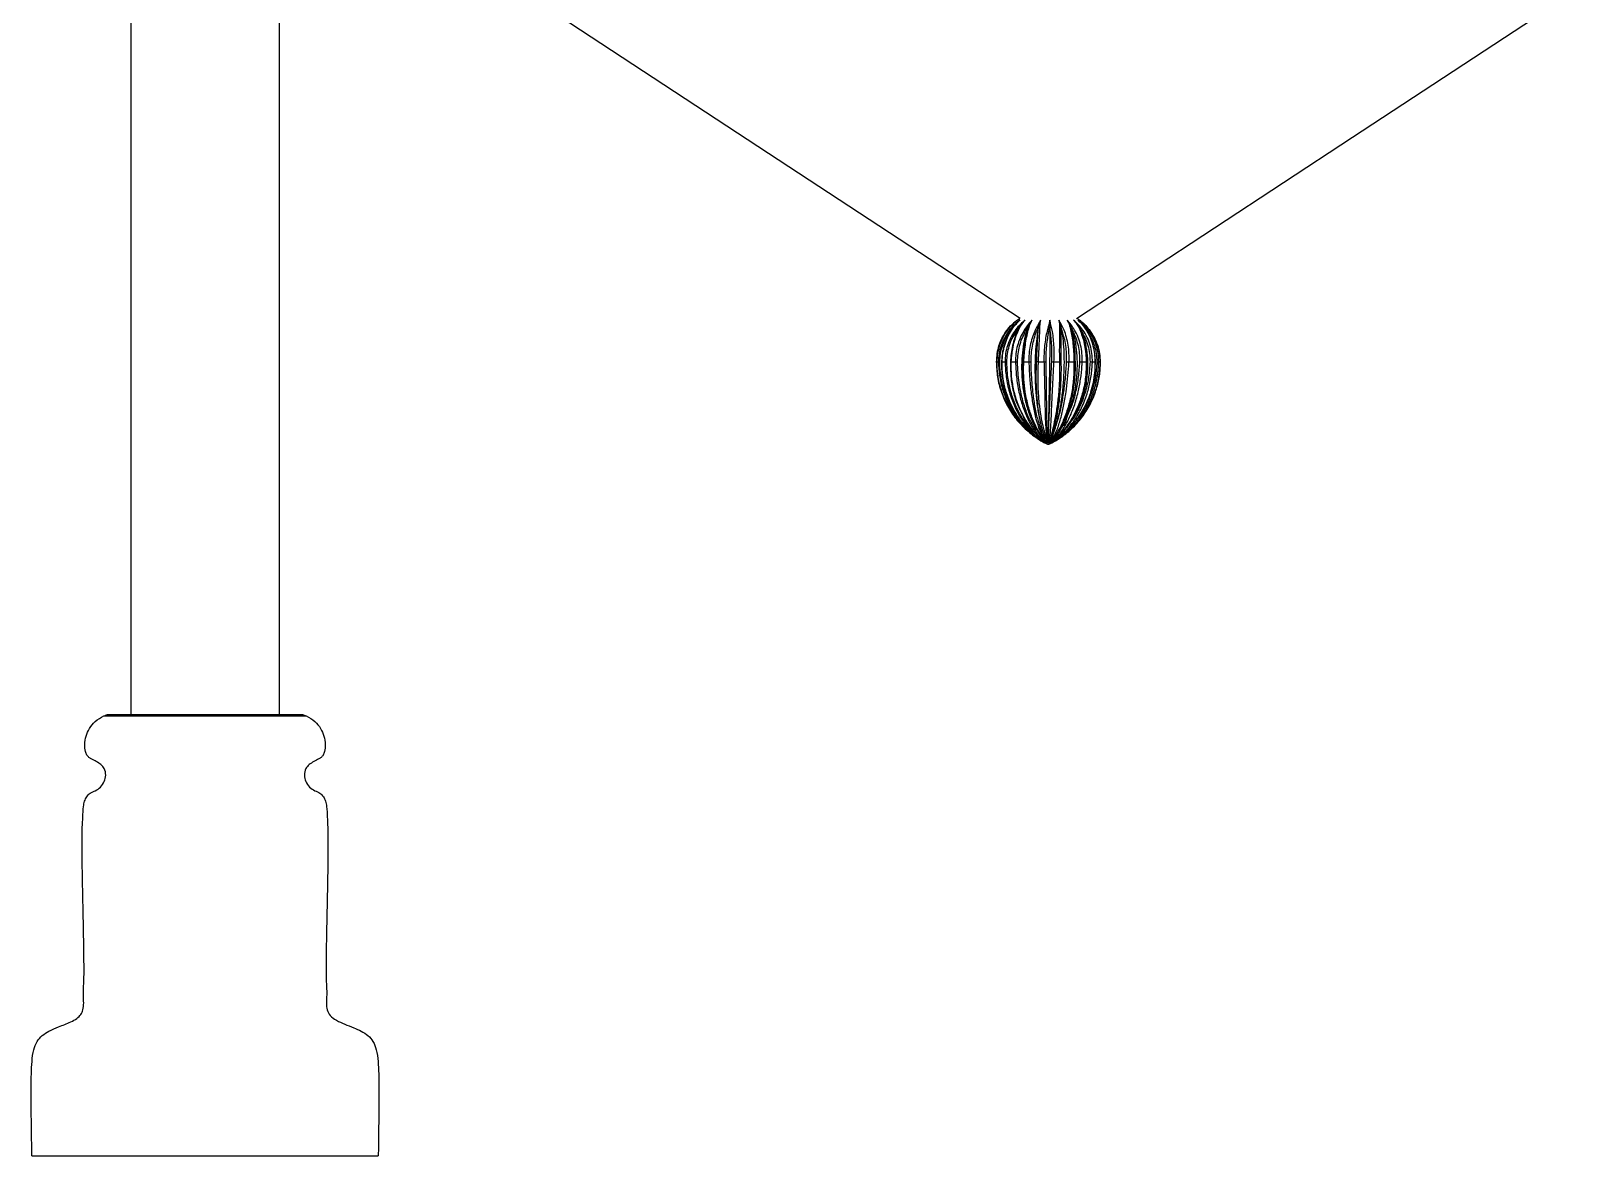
# Model space of a CAD drawing. Header units: millimetres. Extents: x 2214 to 8154, y -2115 to 2085.
# Drawn here: x 2683 to 3190, y 512 to 879 of the extents above; entities that cross this region are included whole.
import ezdxf

# ---------------------------------------------------------------- set-up
doc = ezdxf.new("R2010")
doc.units = ezdxf.units.MM

# ---------------------------------------------------------------- blocks, each defined once
blk = doc.blocks.new('bok')
for p, q in [((1019.01, -1116.35), (1019.01, -1347.35)), ((1067.31, -1347.35), (1067.31, -1116.35)), ((758.15, -1220.82), (757.64, -1221.78)), ((760.76, -1220.82), (760.39, -1221.79)), ((764.02, -1220.83), (763.83, -1221.79)), ((767.65, -1220.83), (767.65, -1221.8)), ((771.31, -1220.84), (771.51, -1221.8)), ((774.69, -1220.84), (775.06, -1221.8)), ((777.49, -1220.85), (778, -1221.81)), ((779.98, -1221.61), (779.62, -1221.1)), ((755.48, -1232.28), (755.56, -1230.78)), ((751.69, -1232.3), (751.31, -1232.3)), ((753.74, -1232.3), (752.85, -1232.3)), ((757.07, -1232.3), (755.75, -1232.3)), ((761.37, -1232.3), (759.74, -1232.3)), ((766.28, -1232.3), (764.48, -1232.3)), ((771.34, -1232.3), (769.53, -1232.3)), ((776.11, -1232.3), (774.46, -1232.3)), ((780.18, -1232.3), (778.82, -1232.3)), ((783.16, -1232.3), (782.23, -1232.3)), ((784.81, -1232.3), (784.39, -1232.3)), ((771.84, -1256.82), (772.02, -1256.68)), ((1076.19, -1347.78), (1010.14, -1347.78)), ((1074.93, -1347.35), (1011.39, -1347.35)), ((1099.66, -1491.35), (986.66, -1491.35))]:
    blk.add_line(p, q)
at = {"flags": 128}
for points in [[(593.09, -1109.3), (668.88, -1159.08), (758.91, -1218.2)], [(777.27, -1218.19), (859.33, -1164.3), (937.75, -1112.81)], [(757.86, -1221.42), (758.11, -1220.9), (758.11, -1220.9), (758.11, -1220.9)], [(778.62, -1218.95), (777.5, -1218.14), (777.36, -1218.05)], [(752.85, -1232.3), (752.81, -1232.3), (752.79, -1232.3), (752.76, -1232.29), (752.75, -1232.29), (752.75, -1232.29), (752.75, -1232.29), (752.77, -1232.29), (752.79, -1232.28)], [(780.45, -1232.26), (780.46, -1232.26), (780.46, -1232.27), (780.45, -1232.27), (780.42, -1232.28), (780.37, -1232.28), (780.32, -1232.29), (780.25, -1232.3), (780.18, -1232.3)]]:
    blk.add_lwpolyline(points, dxfattribs=at)
for centre, radius, start, end in [((768.09, -1232.3), 17, 126.1714, 135.4124), ((768.09, -1232.3), 17, 123.0732, 126.1714), ((768.09, -1232.3), 17, 17.8039, 44.1316), ((751.41, -1233.31), 1.05, 86.0827, 107.0575), ((752.36, -1237.36), 5.1, 90.7389, 97.5422), ((754.85, -1245.04), 12.79, 91.4969, 94.9689), ((755.76, -1230.24), 2.06, 262.0786, 269.6963), ((758.73, -1256.82), 24.57, 91.8384, 93.8806), ((760.21, -1216.23), 16.08, 266.717, 268.3505), ((763.95, -1276), 43.78, 92.1928, 93.3696), ((767.04, -1144.84), 87.5, 267.9251, 268.3194), ((773.7, -1367.41), 135.31, 92.7886, 93.1455), ((758.95, -1591.31), 359.16, 88.3115, 88.422), ((769.07, -1189.48), 42.88, 273.0374, 273.9888), ((771.69, -1320.22), 87.96, 88.1968, 88.6664), ((775.84, -1226.02), 6.29, 272.4664, 277.1905), ((777.2, -1276.86), 44.58, 87.9102, 88.791), ((781.22, -1253.83), 21.55, 87.2978, 88.8647), ((783.17, -1232.08), 0.22, 267.2786, 297.7944), ((783.83, -1239.81), 7.53, 85.7565, 89.1135), ((784.88, -1233.43), 1.14, 79.1811, 91.9231), ((781.03, -1232.3), 29.94, 242.7832, 244.3915), ((755.15, -1232.3), 29.94, 295.6085, 297.4547), ((755.15, -1232.3), 29.94, 297.4547, 297.6586)]:
    blk.add_arc(centre, radius, start, end)
for points, knots in [([(751.1, -1232.3), (751.14, -1231.39), (751.23, -1229.53), (751.94, -1226.82), (753.05, -1224.24), (754.48, -1222.02), (756.12, -1220.13), (757.34, -1219.16), (757.95, -1218.66)], [0, 0, 0, 0, 0.173314, 0.351644, 0.525251, 0.703848, 0.850508, 1, 1, 1, 1]), ([(757.95, -1218.66), (757.82, -1218.76), (757.09, -1219.31), (755.88, -1220.44), (754.37, -1222.27), (753.06, -1224.46), (752.07, -1226.95), (751.44, -1229.59), (751.35, -1231.39), (751.31, -1232.3)], [0, 0, 0, 0, 0.030655, 0.174355, 0.320905, 0.489133, 0.661919, 0.828615, 1, 1, 1, 1]), ([(751.69, -1232.3), (751.72, -1231.39), (751.79, -1229.53), (752.47, -1226.82), (753.57, -1224.24), (755.01, -1222.02), (756.67, -1220.13), (757.88, -1219.16), (758.49, -1218.66)], [0, 0, 0, 0, 0.173331, 0.351679, 0.525307, 0.703922, 0.850546, 1, 1, 1, 1]), ([(752.79, -1232.28), (752.83, -1231.41), (752.92, -1229.67), (753.42, -1227.1), (754.24, -1224.66), (755.19, -1222.55), (756.07, -1221.44), (756.37, -1220.9), (756.37, -1220.9)], [0, 0, 0, 0, 0.209532, 0.419112, 0.632056, 0.845037, 0.999994, 1, 1, 1, 1]), ([(758.49, -1218.66), (758.38, -1218.76), (757.72, -1219.32), (756.68, -1220.45), (755.42, -1222.29), (754.33, -1224.47), (753.5, -1226.97), (752.98, -1229.6), (752.89, -1231.4), (752.85, -1232.3)], [0, 0, 0, 0, 0.030563, 0.175633, 0.320826, 0.491361, 0.661879, 0.83096, 1, 1, 1, 1]), ([(753.74, -1232.3), (753.76, -1231.39), (753.79, -1229.53), (754.39, -1226.82), (755.39, -1224.24), (756.71, -1222.02), (758.24, -1220.14), (759.33, -1219.16), (759.88, -1218.67)], [0, 0, 0, 0, 0.173396, 0.351814, 0.525503, 0.704188, 0.850683, 1, 1, 1, 1]), ([(755.56, -1230.78), (755.58, -1230.42), (755.64, -1229.18), (755.95, -1227.12), (756.52, -1224.67), (757.17, -1222.76), (757.69, -1221.74), (757.86, -1221.42)], [0, 0, 0, 0, 0.104205, 0.361038, 0.615801, 0.876541, 1, 1, 1, 1]), ([(759.88, -1218.67), (759.79, -1218.76), (759.27, -1219.32), (758.5, -1220.45), (757.6, -1222.29), (756.82, -1224.47), (756.23, -1226.97), (755.86, -1229.6), (755.79, -1231.4), (755.75, -1232.3)], [0, 0, 0, 0, 0.030234, 0.175333, 0.320553, 0.491156, 0.661743, 0.830892, 1, 1, 1, 1]), ([(758.49, -1218.66), (758.49, -1218.67), (758.47, -1218.68), (758.38, -1218.75), (757.94, -1219.11), (757.23, -1219.77), (756.69, -1220.47), (756.43, -1220.82)], [0, 0, 0, 0, 0.004883, 0.021474, 0.122562, 0.566796, 1, 1, 1, 1]), ([(757.95, -1218.66), (757.95, -1218.66), (757.93, -1218.68), (757.83, -1218.75), (757.43, -1219.05), (757.08, -1219.38), (756.81, -1219.64)], [0, 0, 0, 0, 0.010087, 0.044538, 0.253454, 1, 1, 1, 1]), ([(757.07, -1232.3), (757.07, -1231.39), (757.06, -1229.53), (757.53, -1226.82), (758.34, -1224.24), (759.41, -1222.02), (760.68, -1220.14), (761.56, -1219.17), (762, -1218.67)], [0, 0, 0, 0, 0.173505, 0.352027, 0.525825, 0.704618, 0.850907, 1, 1, 1, 1]), ([(758.11, -1220.9), (758.11, -1220.9), (758.12, -1220.87), (758.14, -1220.85), (758.15, -1220.82)], [0, 0, 0, 0, 0.000657, 1, 1, 1, 1]), ([(759.88, -1218.67), (759.88, -1218.67), (759.87, -1218.68), (759.79, -1218.76), (759.42, -1219.11), (758.82, -1219.77), (758.37, -1220.48), (758.15, -1220.82)], [0, 0, 0, 0, 0.0048649, 0.0210798, 0.1216469, 0.5655002, 1, 1, 1, 1]), ([(759.29, -1232.28), (759.31, -1231.41), (759.36, -1229.67), (759.54, -1227.1), (759.85, -1224.66), (760.22, -1222.55), (760.6, -1221.44), (760.74, -1220.91), (760.74, -1220.91)], [0, 0, 0, 0, 0.20965, 0.419353, 0.63242, 0.845523, 0.999994, 1, 1, 1, 1]), ([(762, -1218.67), (761.95, -1218.77), (761.6, -1219.32), (761.17, -1220.45), (760.71, -1222.29), (760.31, -1224.47), (760.02, -1226.97), (759.83, -1229.6), (759.77, -1231.4), (759.74, -1232.3)], [0, 0, 0, 0, 0.029703, 0.174858, 0.320132, 0.490843, 0.661536, 0.830788, 1, 1, 1, 1]), ([(760.74, -1220.91), (760.74, -1220.91), (760.74, -1220.88), (760.75, -1220.85), (760.76, -1220.82)], [0, 0, 0, 0, 0.000658, 1, 1, 1, 1]), ([(762, -1218.67), (762, -1218.68), (761.99, -1218.69), (761.93, -1218.76), (761.67, -1219.12), (761.23, -1219.78), (760.92, -1220.48), (760.76, -1220.82)], [0, 0, 0, 0, 0.004843, 0.020674, 0.121004, 0.568486, 1, 1, 1, 1]), ([(761.37, -1232.3), (761.36, -1231.39), (761.32, -1229.53), (761.61, -1226.82), (762.15, -1224.24), (762.89, -1222.02), (763.78, -1220.15), (764.37, -1219.17), (764.67, -1218.68)], [0, 0, 0, 0, 0.17364, 0.352301, 0.526234, 0.705166, 0.85119, 1, 1, 1, 1]), ([(763.88, -1232.28), (763.89, -1231.41), (763.91, -1229.67), (763.9, -1227.1), (763.9, -1224.66), (763.92, -1222.55), (763.99, -1221.45), (764.02, -1220.91), (764.02, -1220.91)], [0, 0, 0, 0, 0.209737, 0.419526, 0.632685, 0.845878, 0.999994, 1, 1, 1, 1]), ([(764.67, -1218.68), (764.67, -1218.68), (764.66, -1218.7), (764.63, -1218.77), (764.48, -1219.13), (764.26, -1219.79), (764.1, -1220.49), (764.02, -1220.83)], [0, 0, 0, 0, 0.004831, 0.020327, 0.120886, 0.577028, 1, 1, 1, 1]), ([(764.02, -1220.91), (764.02, -1220.91), (764.02, -1220.88), (764.02, -1220.85), (764.02, -1220.83)], [0, 0, 0, 0, 0.000659, 1, 1, 1, 1]), ([(764.67, -1218.68), (764.65, -1218.77), (764.51, -1219.33), (764.46, -1220.45), (764.48, -1222.29), (764.5, -1224.47), (764.52, -1226.97), (764.53, -1229.6), (764.5, -1231.4), (764.48, -1232.3)], [0, 0, 0, 0, 0.029024, 0.174255, 0.31961, 0.490448, 0.661274, 0.830657, 1, 1, 1, 1]), ([(766.28, -1232.3), (766.24, -1231.39), (766.17, -1229.53), (766.26, -1226.82), (766.49, -1224.24), (766.83, -1222.03), (767.27, -1220.15), (767.52, -1219.18), (767.64, -1218.69)], [0, 0, 0, 0, 0.173792, 0.352609, 0.526698, 0.705786, 0.851514, 1, 1, 1, 1]), ([(767.64, -1218.69), (767.64, -1218.69), (767.64, -1218.7), (767.64, -1218.78), (767.63, -1219.14), (767.63, -1219.8), (767.64, -1220.5), (767.65, -1220.83)], [0, 0, 0, 0, 0.004795, 0.019619, 0.119335, 0.577386, 1, 1, 1, 1]), ([(767.64, -1218.69), (767.66, -1218.78), (767.75, -1219.33), (768.07, -1220.45), (768.57, -1222.29), (769, -1224.47), (769.34, -1226.97), (769.55, -1229.6), (769.54, -1231.4), (769.53, -1232.3)], [0, 0, 0, 0, 0.028256, 0.173581, 0.319025, 0.490013, 0.660983, 0.83051, 1, 1, 1, 1]), ([(767.66, -1220.91), (767.66, -1220.91), (767.66, -1220.88), (767.65, -1220.86), (767.65, -1220.83)], [0, 0, 0, 0, 0.0006534, 1, 1, 1, 1]), ([(768.84, -1232.28), (768.84, -1231.41), (768.84, -1229.66), (768.63, -1227.13), (768.34, -1224.56), (767.95, -1222.9), (767.8, -1220.91), (767.66, -1220.91), (767.66, -1220.91)], [0, 0, 0, 0, 0.2098341, 0.4197196, 0.6329702, 0.8462634, 0.9999968, 1, 1, 1, 1]), ([(770.66, -1218.7), (770.71, -1218.78), (771.01, -1219.34), (771.68, -1220.45), (772.62, -1222.29), (773.42, -1224.47), (774.05, -1226.97), (774.44, -1229.6), (774.45, -1231.4), (774.46, -1232.3)], [0, 0, 0, 0, 0.027475, 0.172897, 0.31844, 0.489573, 0.660692, 0.830364, 1, 1, 1, 1]), ([(771.34, -1232.3), (771.29, -1231.39), (771.2, -1229.53), (771.08, -1226.82), (770.98, -1224.24), (770.89, -1222.03), (770.83, -1220.16), (770.72, -1219.19), (770.66, -1218.7)], [0, 0, 0, 0, 0.173947, 0.352927, 0.527171, 0.706421, 0.851842, 1, 1, 1, 1]), ([(770.66, -1218.7), (770.67, -1218.7), (770.67, -1218.71), (770.7, -1218.79), (770.82, -1219.15), (771.05, -1219.81), (771.23, -1220.51), (771.31, -1220.84)], [0, 0, 0, 0, 0.004771, 0.0192, 0.118976, 0.585899, 1, 1, 1, 1]), ([(771.35, -1220.92), (771.35, -1220.92), (771.33, -1220.92), (771.32, -1220.88), (771.31, -1220.84)], [0, 0, 0, 0, 0.000364, 1, 1, 1, 1]), ([(773.74, -1232.28), (773.73, -1231.41), (773.69, -1229.67), (773.32, -1227.1), (772.73, -1224.66), (772.07, -1222.55), (771.52, -1221.45), (771.35, -1220.92), (771.35, -1220.92)], [0, 0, 0, 0, 0.209927, 0.41991, 0.633258, 0.846643, 0.999994, 1, 1, 1, 1]), ([(773.46, -1218.71), (773.54, -1218.79), (774.02, -1219.34), (774.98, -1220.45), (776.26, -1222.29), (777.37, -1224.47), (778.23, -1226.97), (778.77, -1229.6), (778.8, -1231.4), (778.82, -1232.3)], [0, 0, 0, 0, 0.0267462, 0.172266, 0.3179041, 0.4891718, 0.660425, 0.830234, 1, 1, 1, 1]), ([(776.11, -1232.3), (776.06, -1231.39), (775.95, -1229.53), (775.63, -1226.82), (775.2, -1224.24), (774.69, -1222.03), (774.15, -1220.16), (773.69, -1219.19), (773.46, -1218.71)], [0, 0, 0, 0, 0.174091, 0.353222, 0.52761, 0.707011, 0.852146, 1, 1, 1, 1]), ([(773.46, -1218.71), (773.46, -1218.71), (773.47, -1218.72), (773.52, -1218.79), (773.78, -1219.16), (774.21, -1219.82), (774.54, -1220.52), (774.69, -1220.84)], [0, 0, 0, 0, 0.004749, 0.018695, 0.11812, 0.590432, 1, 1, 1, 1]), ([(774.75, -1220.92), (774.75, -1220.92), (774.73, -1220.89), (774.71, -1220.87), (774.69, -1220.84)], [0, 0, 0, 0, 0.000655, 1, 1, 1, 1]), ([(778.14, -1232.28), (778.11, -1231.41), (778.06, -1229.66), (777.53, -1227.13), (776.76, -1224.56), (775.66, -1222.9), (775.21, -1220.92), (774.75, -1220.92), (774.75, -1220.92)], [0, 0, 0, 0, 0.210013, 0.420081, 0.633515, 0.846993, 0.999997, 1, 1, 1, 1]), ([(775.79, -1218.71), (775.88, -1218.8), (776.5, -1219.34), (777.66, -1220.45), (779.18, -1222.29), (780.49, -1224.47), (781.51, -1226.97), (782.14, -1229.61), (782.2, -1231.4), (782.23, -1232.3)], [0, 0, 0, 0, 0.026135, 0.171738, 0.317461, 0.488842, 0.660205, 0.830124, 1, 1, 1, 1]), ([(780.18, -1232.3), (780.12, -1231.39), (780, -1229.53), (779.51, -1226.82), (778.8, -1224.24), (777.91, -1222.03), (776.94, -1220.17), (776.17, -1219.2), (775.79, -1218.71)], [0, 0, 0, 0, 0.174214, 0.353469, 0.527979, 0.707507, 0.852403, 1, 1, 1, 1]), ([(775.79, -1218.71), (775.79, -1218.72), (775.8, -1218.73), (775.87, -1218.8), (776.23, -1219.15), (776.82, -1219.81), (777.27, -1220.51), (777.49, -1220.85)], [0, 0, 0, 0, 0.00474, 0.017692, 0.114717, 0.575221, 1, 1, 1, 1]), ([(777.43, -1218.72), (777.53, -1218.8), (778.24, -1219.34), (779.49, -1220.45), (781.12, -1222.29), (782.52, -1224.47), (783.59, -1226.97), (784.27, -1229.61), (784.35, -1231.4), (784.39, -1232.3)], [0, 0, 0, 0, 0.025683, 0.171354, 0.317149, 0.488606, 0.660051, 0.830043, 1, 1, 1, 1]), ([(783.16, -1232.3), (783.11, -1231.39), (782.99, -1229.53), (782.38, -1226.82), (781.44, -1224.24), (780.26, -1222.03), (778.93, -1220.17), (777.93, -1219.2), (777.43, -1218.72)], [0, 0, 0, 0, 0.174304, 0.353651, 0.528252, 0.707872, 0.852593, 1, 1, 1, 1]), ([(777.43, -1218.72), (777.43, -1218.72), (777.45, -1218.73), (777.55, -1218.82), (778.15, -1219.32), (778.83, -1220.01), (779.34, -1220.7), (779.45, -1220.85)], [0, 0, 0, 0, 0.004737, 0.022693, 0.137384, 0.812588, 1, 1, 1, 1]), ([(777.55, -1220.93), (777.55, -1220.93), (777.54, -1220.9), (777.51, -1220.87), (777.49, -1220.85)], [0, 0, 0, 0, 0.000659, 1, 1, 1, 1]), ([(781.64, -1232.28), (781.61, -1231.41), (781.53, -1229.66), (780.9, -1227.13), (780, -1224.56), (778.67, -1222.9), (778.12, -1220.93), (777.55, -1220.93), (777.55, -1220.93)], [0, 0, 0, 0, 0.210082, 0.420218, 0.633726, 0.847276, 0.999997, 1, 1, 1, 1]), ([(778.24, -1218.72), (778.35, -1218.8), (779.06, -1219.34), (780.31, -1220.44), (781.88, -1222.28), (783.26, -1224.46), (784.3, -1226.95), (784.96, -1229.59), (785.05, -1231.39), (785.09, -1232.3)], [0, 0, 0, 0, 0.025433, 0.169778, 0.31697, 0.486173, 0.659964, 0.827624, 1, 1, 1, 1]), ([(784.81, -1232.3), (784.76, -1231.39), (784.66, -1229.53), (783.97, -1226.82), (782.9, -1224.24), (781.52, -1222.03), (779.97, -1220.17), (778.82, -1219.21), (778.24, -1218.72)], [0, 0, 0, 0, 0.174353, 0.353754, 0.528403, 0.708074, 0.852699, 1, 1, 1, 1]), ([(778.24, -1218.72), (778.25, -1218.72), (778.26, -1218.73), (778.36, -1218.81), (778.85, -1219.2), (779.34, -1219.6), (779.69, -1220), (779.69, -1220.01)], [0, 0, 0, 0, 0.007369, 0.029131, 0.187666, 0.978064, 1, 1, 1, 1]), ([(779.52, -1220.93), (779.52, -1220.93), (779.5, -1220.9), (779.48, -1220.87), (779.45, -1220.85)], [0, 0, 0, 0, 0.0006548, 1, 1, 1, 1]), ([(783.94, -1232.28), (783.9, -1231.41), (783.81, -1229.67), (783.16, -1227.1), (782.12, -1224.66), (780.92, -1222.56), (779.87, -1221.45), (779.52, -1220.93), (779.52, -1220.93)], [0, 0, 0, 0, 0.210127, 0.420313, 0.63387, 0.847464, 0.999994, 1, 1, 1, 1]), ([(755.35, -1222.46), (754.93, -1223.12), (754.01, -1224.53), (753.05, -1226.94), (752.4, -1229.57), (752.33, -1231.36), (752.3, -1232.26)], [0, 0, 0, 0, 0.224855, 0.484421, 0.742217, 1, 1, 1, 1]), ([(757.64, -1221.78), (757.64, -1221.78), (757.57, -1221.92), (756.96, -1222.73), (756.08, -1224.44), (755.13, -1226.93), (754.57, -1229.57), (754.54, -1231.36), (754.52, -1232.26)], [0, 0, 0, 0, 0.000006, 0.041256, 0.281814, 0.52231, 0.761166, 1, 1, 1, 1]), ([(757.64, -1221.78), (757.34, -1222.45), (756.57, -1224.2), (755.76, -1227.42), (755.27, -1231.41), (755.32, -1235.74), (755.95, -1240.28), (757.24, -1244.89), (759.19, -1249.39), (760.99, -1252.03), (761.9, -1253.36)], [0, 0, 0, 0, 0.066981, 0.176099, 0.294335, 0.420626, 0.554389, 0.695861, 0.846367, 1, 1, 1, 1]), ([(760.39, -1221.79), (760.39, -1221.79), (760.33, -1221.92), (759.84, -1222.73), (759.14, -1224.44), (758.38, -1226.93), (757.95, -1229.57), (757.95, -1231.36), (757.94, -1232.26)], [0, 0, 0, 0, 0.000006, 0.040932, 0.281573, 0.522153, 0.761088, 1, 1, 1, 1]), ([(760.39, -1221.79), (760.18, -1222.45), (759.61, -1224.21), (759.03, -1227.42), (758.7, -1231.41), (758.76, -1235.74), (759.24, -1240.28), (760.21, -1244.89), (761.65, -1249.39), (762.96, -1252.02), (763.62, -1253.35)], [0, 0, 0, 0, 0.0669, 0.176048, 0.294313, 0.420638, 0.554437, 0.695945, 0.84649, 1, 1, 1, 1]), ([(763.83, -1221.79), (763.83, -1221.79), (763.76, -1221.79), (763.56, -1223.11), (762.95, -1224.29), (762.5, -1226.97), (762.22, -1229.56), (762.26, -1231.36), (762.27, -1232.26)], [0, 0, 0, 0, 0.0000033, 0.0405105, 0.2812583, 0.5219361, 0.7609791, 1, 1, 1, 1]), ([(763.83, -1221.79), (763.71, -1222.46), (763.41, -1224.21), (763.12, -1227.42), (762.97, -1231.41), (763.03, -1235.74), (763.33, -1240.28), (763.88, -1244.89), (764.68, -1249.39), (765.39, -1252.02), (765.74, -1253.35)], [0, 0, 0, 0, 0.066793, 0.17598, 0.294285, 0.420653, 0.554499, 0.696055, 0.846652, 1, 1, 1, 1]), ([(767.65, -1221.8), (767.65, -1221.8), (767.63, -1221.92), (767.49, -1222.73), (767.29, -1224.44), (767.1, -1226.93), (767.02, -1229.57), (767.09, -1231.36), (767.12, -1232.26)], [0, 0, 0, 0, 0.0000062, 0.0400158, 0.2808842, 0.5216932, 0.7608575, 1, 1, 1, 1]), ([(767.65, -1221.8), (767.64, -1222.46), (767.63, -1224.21), (767.64, -1227.42), (767.68, -1231.41), (767.75, -1235.74), (767.84, -1240.28), (767.92, -1244.89), (768.01, -1249.39), (768.05, -1252.02), (768.08, -1253.34)], [0, 0, 0, 0, 0.066671, 0.1759, 0.294254, 0.420673, 0.554571, 0.696185, 0.846841, 1, 1, 1, 1]), ([(771.51, -1221.8), (771.61, -1222.46), (771.88, -1224.21), (772.21, -1227.42), (772.44, -1231.41), (772.5, -1235.74), (772.37, -1240.28), (771.98, -1244.89), (771.35, -1249.39), (770.73, -1252.01), (770.41, -1253.34)], [0, 0, 0, 0, 0.066544, 0.175819, 0.294223, 0.420693, 0.554647, 0.69632, 0.847039, 1, 1, 1, 1]), ([(771.51, -1221.8), (771.51, -1221.8), (771.51, -1221.93), (771.58, -1222.73), (771.67, -1224.44), (771.79, -1226.93), (771.92, -1229.57), (772.01, -1231.36), (772.05, -1232.26)], [0, 0, 0, 0, 0.000006, 0.039496, 0.280499, 0.521435, 0.760726, 1, 1, 1, 1]), ([(775.06, -1221.8), (775.27, -1222.47), (775.8, -1224.21), (776.41, -1227.42), (776.81, -1231.41), (776.86, -1235.74), (776.52, -1240.28), (775.7, -1244.89), (774.41, -1249.38), (773.17, -1252.01), (772.55, -1253.33)], [0, 0, 0, 0, 0.066423, 0.175742, 0.294191, 0.420713, 0.554721, 0.69645, 0.84723, 1, 1, 1, 1]), ([(775.06, -1221.8), (775.06, -1221.8), (775.12, -1221.8), (775.27, -1223.11), (775.76, -1224.29), (776.15, -1226.97), (776.47, -1229.56), (776.58, -1231.36), (776.63, -1232.26)], [0, 0, 0, 0, 0.000003, 0.038993, 0.280121, 0.521188, 0.760599, 1, 1, 1, 1]), ([(778, -1221.81), (778, -1221.81), (778.05, -1221.93), (778.49, -1222.74), (779.11, -1224.44), (779.81, -1226.93), (780.28, -1229.57), (780.39, -1231.36), (780.45, -1232.26)], [0, 0, 0, 0, 0.000006, 0.03856, 0.279796, 0.520966, 0.760491, 1, 1, 1, 1]), ([(783.26, -1232.28), (783.23, -1231.67), (783.18, -1230.3), (782.82, -1228.19), (782.22, -1225.99), (781.36, -1223.93), (780.6, -1222.45), (780.08, -1221.74), (779.98, -1221.61)], [0, 0, 0, 0, 0.1580375, 0.3554901, 0.5546929, 0.752773, 0.9521907, 1, 1, 1, 1]), ([(766.15, -1258.27), (765.75, -1258.03), (763.92, -1256.97), (760.88, -1254.62), (757.45, -1250.97), (754.66, -1246.76), (752.71, -1242.4), (751.53, -1237.96), (751.13, -1234.64), (751.11, -1232.74), (751.1, -1232.3)], [0, 0, 0, 0, 0.04446, 0.202046, 0.364191, 0.520852, 0.681998, 0.818425, 0.957803, 1, 1, 1, 1]), ([(751.31, -1232.3), (751.38, -1233.95), (751.53, -1237.29), (752.8, -1242.15), (754.82, -1246.77), (757.59, -1250.95), (761.02, -1254.65), (764.08, -1257.01), (766.11, -1258.26), (766.79, -1258.65), (767, -1258.74), (767.03, -1258.76)], [0, 0, 0, 0, 0.151893, 0.308189, 0.460079, 0.616332, 0.768984, 0.926248, 0.972461, 0.996432, 1, 1, 1, 1]), ([(767.02, -1258.76), (766.82, -1258.64), (766.14, -1258.27), (764.12, -1257), (761.14, -1254.63), (757.88, -1250.97), (755.22, -1246.76), (753.35, -1242.4), (752.18, -1237.96), (751.76, -1234.64), (751.71, -1232.74), (751.69, -1232.3)], [0, 0, 0, 0, 0.022351, 0.074144, 0.226834, 0.383942, 0.535737, 0.691877, 0.824102, 0.959188, 1, 1, 1, 1]), ([(752.3, -1232.26), (752.39, -1233.91), (752.58, -1237.2), (753.81, -1242.03), (755.76, -1246.54), (757.46, -1249.49), (758.57, -1250.8), (758.64, -1250.89)], [0, 0, 0, 0, 0.24587, 0.491762, 0.737579, 0.983405, 1, 1, 1, 1]), ([(764.13, -1256.68), (764.13, -1256.68), (763.34, -1255.59), (761.04, -1254.17), (758.41, -1250.68), (755.94, -1246.75), (754.31, -1242.7), (753.36, -1239.02), (752.84, -1235.74), (752.81, -1233.47), (752.79, -1232.28)], [0, 0, 0, 0, 0.0000027, 0.148027, 0.2992141, 0.4718798, 0.6495037, 0.7613985, 0.8746325, 1, 1, 1, 1]), ([(752.85, -1232.3), (752.91, -1233.95), (753.01, -1237.29), (754.17, -1242.15), (756.03, -1246.77), (758.59, -1250.95), (761.74, -1254.65), (764.51, -1257.01), (766.28, -1258.26), (766.85, -1258.65), (767, -1258.74), (767.02, -1258.76)], [0, 0, 0, 0, 0.151893, 0.308187, 0.460075, 0.616329, 0.76898, 0.926244, 0.972459, 0.99643, 1, 1, 1, 1]), ([(767.1, -1258.76), (766.93, -1258.64), (766.35, -1258.27), (764.59, -1257), (762.02, -1254.63), (759.22, -1250.97), (756.93, -1246.76), (755.3, -1242.39), (754.25, -1237.96), (753.84, -1234.64), (753.76, -1232.74), (753.74, -1232.3)], [0, 0, 0, 0, 0.022345, 0.074135, 0.226828, 0.383935, 0.535732, 0.691875, 0.824207, 0.959409, 1, 1, 1, 1]), ([(754.52, -1232.26), (754.62, -1233.91), (754.83, -1237.2), (755.93, -1242.03), (757.63, -1246.54), (759.57, -1250.44), (761.33, -1252.37), (761.9, -1253.36), (761.9, -1253.36)], [0, 0, 0, 0, 0.211188, 0.422395, 0.633535, 0.844684, 0.999997, 1, 1, 1, 1]), ([(764.77, -1256.68), (764.77, -1256.68), (763.78, -1256.68), (762.45, -1253.65), (760.04, -1250.82), (758.07, -1246.68), (756.69, -1242.68), (755.92, -1239.02), (755.5, -1235.73), (755.49, -1233.47), (755.48, -1232.28)], [0, 0, 0, 0, 0.000002, 0.149577, 0.299184, 0.474337, 0.649481, 0.76207, 0.874657, 1, 1, 1, 1]), ([(755.75, -1232.3), (755.78, -1233.95), (755.84, -1237.29), (756.78, -1242.15), (758.32, -1246.77), (760.43, -1250.95), (763.02, -1254.65), (765.25, -1257.01), (766.6, -1258.26), (767.02, -1258.65), (767.09, -1258.74), (767.1, -1258.76)], [0, 0, 0, 0, 0.151892, 0.308185, 0.460075, 0.616327, 0.768979, 0.926243, 0.972461, 0.996434, 1, 1, 1, 1]), ([(767.27, -1258.76), (767.14, -1258.64), (766.72, -1258.27), (765.37, -1257), (763.44, -1254.63), (761.35, -1250.97), (759.63, -1246.76), (758.38, -1242.39), (757.54, -1237.95), (757.18, -1234.63), (757.09, -1232.74), (757.07, -1232.3)], [0, 0, 0, 0, 0.022337, 0.074126, 0.226818, 0.383929, 0.535728, 0.691871, 0.824373, 0.959757, 1, 1, 1, 1]), ([(757.94, -1232.26), (758.05, -1233.91), (758.26, -1237.22), (759.15, -1241.98), (760.38, -1246.73), (762.08, -1249.81), (762.89, -1253.35), (763.62, -1253.35), (763.62, -1253.35)], [0, 0, 0, 0, 0.21124, 0.4225, 0.63369, 0.844892, 0.999998, 1, 1, 1, 1]), ([(765.71, -1256.68), (765.71, -1256.68), (765.06, -1256.68), (764.15, -1253.65), (762.47, -1250.82), (761.08, -1246.68), (760.1, -1242.68), (759.57, -1239.02), (759.28, -1235.73), (759.28, -1233.47), (759.29, -1232.28)], [0, 0, 0, 0, 0.000002, 0.149553, 0.299138, 0.474303, 0.649457, 0.762075, 0.87469, 1, 1, 1, 1]), ([(759.74, -1232.3), (759.75, -1233.95), (759.76, -1237.29), (760.39, -1242.15), (761.47, -1246.77), (762.96, -1250.95), (764.75, -1254.65), (766.24, -1257.01), (767.06, -1258.26), (767.28, -1258.65), (767.27, -1258.74), (767.27, -1258.76)], [0, 0, 0, 0, 0.151891, 0.308186, 0.460075, 0.616328, 0.76898, 0.926246, 0.972467, 0.996441, 1, 1, 1, 1]), ([(767.52, -1258.76), (767.44, -1258.64), (767.2, -1258.27), (766.39, -1257), (765.28, -1254.63), (764.08, -1250.97), (763.08, -1246.76), (762.33, -1242.39), (761.78, -1237.95), (761.5, -1234.63), (761.4, -1232.73), (761.37, -1232.3)], [0, 0, 0, 0, 0.022325, 0.074113, 0.226808, 0.383921, 0.535721, 0.691867, 0.824587, 0.960202, 1, 1, 1, 1]), ([(762.27, -1232.26), (762.37, -1233.91), (762.57, -1237.2), (763.14, -1242.03), (763.92, -1246.54), (764.75, -1250.44), (765.5, -1252.36), (765.74, -1253.35), (765.74, -1253.35)], [0, 0, 0, 0, 0.211306, 0.422632, 0.633892, 0.845159, 0.999997, 1, 1, 1, 1]), ([(766.86, -1256.67), (766.86, -1256.67), (766.7, -1255.58), (766.16, -1254.15), (765.41, -1250.65), (764.7, -1246.72), (764.22, -1242.68), (763.97, -1239.02), (763.84, -1235.73), (763.87, -1233.47), (763.88, -1232.28)], [0, 0, 0, 0, 0.0000027, 0.149526, 0.2990821, 0.4742617, 0.6494298, 0.7620811, 0.8747301, 1, 1, 1, 1]), ([(764.48, -1232.3), (764.46, -1233.95), (764.41, -1237.29), (764.69, -1242.15), (765.21, -1246.77), (765.94, -1250.95), (766.78, -1254.65), (767.4, -1257.01), (767.61, -1258.26), (767.62, -1258.65), (767.53, -1258.74), (767.52, -1258.76)], [0, 0, 0, 0, 0.151893, 0.308188, 0.460079, 0.616331, 0.768987, 0.926254, 0.972477, 0.996453, 1, 1, 1, 1]), ([(767.81, -1258.76), (767.8, -1258.64), (767.76, -1258.27), (767.56, -1257), (767.36, -1254.63), (767.16, -1250.97), (766.98, -1246.76), (766.79, -1242.39), (766.57, -1237.94), (766.4, -1234.62), (766.3, -1232.73), (766.28, -1232.3)], [0, 0, 0, 0, 0.022313, 0.074101, 0.226798, 0.383912, 0.535715, 0.691864, 0.824828, 0.960704, 1, 1, 1, 1]), ([(767.12, -1232.26), (767.2, -1233.91), (767.36, -1237.2), (767.58, -1242.03), (767.77, -1246.54), (767.92, -1250.44), (768.04, -1252.36), (768.08, -1253.34), (768.08, -1253.34)], [0, 0, 0, 0, 0.211385, 0.422788, 0.634125, 0.845468, 0.999997, 1, 1, 1, 1]), ([(769.53, -1232.3), (769.49, -1233.95), (769.4, -1237.29), (769.29, -1242.15), (769.2, -1246.77), (769.11, -1250.95), (768.93, -1254.65), (768.62, -1257.01), (768.2, -1258.26), (768, -1258.65), (767.84, -1258.74), (767.81, -1258.76)], [0, 0, 0, 0, 0.151894, 0.30819, 0.460083, 0.616338, 0.768995, 0.926264, 0.97249, 0.996467, 1, 1, 1, 1]), ([(768.13, -1256.67), (768.13, -1256.67), (768.29, -1256.67), (768.43, -1253.65), (768.57, -1250.82), (768.63, -1246.68), (768.68, -1242.68), (768.73, -1239.01), (768.78, -1235.73), (768.82, -1233.47), (768.84, -1232.28)], [0, 0, 0, 0, 0.000002, 0.149494, 0.299021, 0.474214, 0.649398, 0.762087, 0.874773, 1, 1, 1, 1]), ([(768.13, -1258.76), (768.19, -1258.64), (768.36, -1258.27), (768.78, -1257), (769.51, -1254.63), (770.33, -1250.97), (770.98, -1246.76), (771.36, -1242.39), (771.51, -1237.93), (771.46, -1234.61), (771.36, -1232.72), (771.34, -1232.3)], [0, 0, 0, 0, 0.022301, 0.074089, 0.226789, 0.383906, 0.535711, 0.691861, 0.825077, 0.961221, 1, 1, 1, 1]), ([(774.46, -1232.3), (774.4, -1233.95), (774.26, -1237.29), (773.79, -1242.15), (773.1, -1246.77), (772.19, -1250.95), (771, -1254.65), (769.79, -1257.01), (768.79, -1258.26), (768.39, -1258.65), (768.16, -1258.74), (768.13, -1258.76)], [0, 0, 0, 0, 0.151896, 0.308195, 0.460088, 0.616345, 0.769005, 0.926277, 0.972504, 0.996483, 1, 1, 1, 1]), ([(768.45, -1258.76), (768.56, -1258.64), (768.93, -1258.27), (769.94, -1257), (771.53, -1254.63), (773.3, -1250.97), (774.72, -1246.76), (775.65, -1242.38), (776.13, -1237.92), (776.21, -1234.6), (776.13, -1232.72), (776.11, -1232.3)], [0, 0, 0, 0, 0.02229, 0.074079, 0.226781, 0.3839, 0.535706, 0.69186, 0.82531, 0.961705, 1, 1, 1, 1]), ([(778.82, -1232.3), (778.74, -1233.95), (778.58, -1237.29), (777.77, -1242.15), (776.55, -1246.77), (774.91, -1250.95), (772.81, -1254.65), (770.82, -1257.01), (769.31, -1258.26), (768.75, -1258.65), (768.48, -1258.74), (768.45, -1258.76)], [0, 0, 0, 0, 0.151899, 0.3082, 0.460095, 0.616354, 0.769016, 0.92629, 0.972518, 0.996499, 1, 1, 1, 1]), ([(768.74, -1258.76), (768.9, -1258.64), (769.42, -1258.27), (770.94, -1257), (773.25, -1254.63), (775.8, -1250.97), (777.87, -1246.76), (779.26, -1242.38), (780.05, -1237.92), (780.24, -1234.59), (780.19, -1232.71), (780.18, -1232.3)], [0, 0, 0, 0, 0.02228, 0.074071, 0.226776, 0.383897, 0.535705, 0.691859, 0.825506, 0.962111, 1, 1, 1, 1]), ([(782.23, -1232.3), (782.15, -1233.95), (781.97, -1237.29), (780.9, -1242.15), (779.25, -1246.77), (777.02, -1250.95), (774.2, -1254.65), (771.6, -1257.01), (769.72, -1258.26), (769.05, -1258.65), (768.77, -1258.74), (768.74, -1258.76)], [0, 0, 0, 0, 0.151901, 0.308204, 0.460102, 0.616363, 0.769027, 0.926303, 0.972532, 0.996514, 1, 1, 1, 1]), ([(768.96, -1258.76), (769.16, -1258.64), (769.8, -1258.27), (771.68, -1257), (774.51, -1254.63), (777.62, -1250.97), (780.15, -1246.76), (781.89, -1242.38), (782.9, -1237.91), (783.19, -1234.59), (783.17, -1232.71), (783.16, -1232.3)], [0, 0, 0, 0, 0.022273, 0.074068, 0.226773, 0.383895, 0.535703, 0.691858, 0.825649, 0.962407, 1, 1, 1, 1]), ([(784.39, -1232.3), (784.3, -1233.95), (784.12, -1237.29), (782.89, -1242.15), (780.96, -1246.77), (778.34, -1250.95), (775.05, -1254.65), (772.06, -1257.01), (769.99, -1258.26), (769.27, -1258.65), (769, -1258.74), (768.96, -1258.76)], [0, 0, 0, 0, 0.151902, 0.308207, 0.460108, 0.616372, 0.769037, 0.926316, 0.972545, 0.996526, 1, 1, 1, 1]), ([(769.11, -1258.76), (769.33, -1258.64), (770.03, -1258.27), (772.1, -1257), (775.2, -1254.63), (778.6, -1250.97), (781.36, -1246.76), (783.28, -1242.38), (784.44, -1237.91), (784.81, -1234.59), (784.81, -1232.71), (784.81, -1232.3)], [0, 0, 0, 0, 0.02227, 0.074068, 0.226773, 0.383896, 0.535704, 0.691858, 0.825724, 0.962562, 1, 1, 1, 1]), ([(785.09, -1232.3), (785.01, -1233.95), (784.85, -1237.29), (783.57, -1242.15), (781.53, -1246.77), (778.75, -1250.95), (775.28, -1254.65), (772.18, -1257.01), (770.09, -1258.26), (769.38, -1258.65), (769.14, -1258.74), (769.11, -1258.76)], [0, 0, 0, 0, 0.151905, 0.308211, 0.460113, 0.616378, 0.769045, 0.926326, 0.972552, 0.996534, 1, 1, 1, 1]), ([(769.39, -1256.67), (769.39, -1256.67), (769.96, -1256.67), (770.62, -1253.65), (771.69, -1250.82), (772.51, -1246.68), (773.09, -1242.68), (773.44, -1239.01), (773.66, -1235.73), (773.71, -1233.47), (773.74, -1232.28)], [0, 0, 0, 0, 0.0000017, 0.1494636, 0.2989585, 0.4741676, 0.649367, 0.7620921, 0.874815, 1, 1, 1, 1]), ([(772.05, -1232.26), (772.11, -1233.91), (772.22, -1237.2), (772.07, -1242.03), (771.65, -1246.54), (771.1, -1250.43), (770.58, -1252.36), (770.41, -1253.34), (770.41, -1253.34)], [0, 0, 0, 0, 0.211465, 0.422948, 0.634365, 0.845791, 0.999997, 1, 1, 1, 1]), ([(770.53, -1256.67), (770.53, -1256.67), (771.46, -1256.67), (772.58, -1253.65), (774.5, -1250.81), (776, -1246.68), (777.05, -1242.68), (777.68, -1239.01), (778.04, -1235.73), (778.11, -1233.47), (778.14, -1232.28)], [0, 0, 0, 0, 0.0000017, 0.1494358, 0.298903, 0.4741261, 0.6493394, 0.7620969, 0.8748514, 1, 1, 1, 1]), ([(771.46, -1256.67), (771.46, -1256.67), (772.22, -1255.57), (774.36, -1254.15), (776.67, -1250.65), (778.8, -1246.72), (780.22, -1242.67), (781.06, -1239.01), (781.54, -1235.73), (781.61, -1233.47), (781.64, -1232.28)], [0, 0, 0, 0, 0.000003, 0.149413, 0.298857, 0.474091, 0.649316, 0.762099, 0.87488, 1, 1, 1, 1]), ([(772.02, -1256.68), (772.26, -1256.51), (773.25, -1255.76), (774.87, -1254.2), (776.82, -1252.01), (778.55, -1249.58), (780.03, -1246.98), (781.26, -1244.23), (782.21, -1241.35), (782.88, -1238.39), (783.23, -1235.36), (783.35, -1233.31), (783.28, -1232.28), (783.28, -1232.28)], [0, 0, 0, 0, 0.033411, 0.139844, 0.247741, 0.355238, 0.462346, 0.570221, 0.677797, 0.784498, 0.891939, 0.999612, 1, 1, 1, 1]), ([(776.63, -1232.26), (776.66, -1233.91), (776.72, -1237.2), (776.2, -1242.03), (775.22, -1246.54), (774.02, -1250.43), (772.91, -1252.35), (772.55, -1253.33), (772.55, -1253.33)], [0, 0, 0, 0, 0.211542, 0.423101, 0.634595, 0.846098, 0.999997, 1, 1, 1, 1]), ([(773.13, -1255.77), (773.85, -1255.18), (775.63, -1253.71), (778.16, -1250.68), (780.63, -1246.72), (782.31, -1242.68), (783.29, -1239.01), (783.84, -1235.73), (783.91, -1233.47), (783.94, -1232.28)], [0, 0, 0, 0, 0.1051249, 0.2623296, 0.4466941, 0.6310462, 0.7497164, 0.8683842, 1, 1, 1, 1]), ([(780.45, -1232.26), (780.45, -1233.89), (780.46, -1237.19), (779.6, -1241.93), (778.24, -1246.71), (776.17, -1249.77), (775.19, -1253.32), (774.29, -1253.32), (774.29, -1253.32)], [0, 0, 0, 0, 0.208564, 0.423236, 0.631817, 0.846367, 0.999998, 1, 1, 1, 1]), ([(761.9, -1253.36), (762.2, -1253.75), (763.22, -1255.07), (764.33, -1256.21), (765.11, -1257.02)], [0, 0, 0, 0, 0.297705, 1, 1, 1, 1]), ([(763.62, -1253.35), (763.84, -1253.75), (764.58, -1255.07), (765.38, -1256.21), (765.93, -1257.02)], [0, 0, 0, 0, 0.297488, 1, 1, 1, 1]), ([(764.56, -1257.02), (764.43, -1256.85), (764.3, -1256.68), (764.13, -1256.68), (764.13, -1256.68)], [0, 0, 0, 0, 0.999918, 1, 1, 1, 1]), ([(765.11, -1257.02), (764.99, -1256.92), (764.86, -1256.83), (764.77, -1256.68), (764.77, -1256.68)], [0, 0, 0, 0, 0.99987, 1, 1, 1, 1]), ([(765.93, -1257.02), (765.85, -1256.92), (765.77, -1256.83), (765.71, -1256.68), (765.71, -1256.68)], [0, 0, 0, 0, 0.99987, 1, 1, 1, 1]), ([(765.74, -1253.35), (765.86, -1253.74), (766.26, -1255.06), (766.67, -1256.21), (766.95, -1257.01)], [0, 0, 0, 0, 0.2971836, 1, 1, 1, 1]), ([(766.95, -1257.01), (766.92, -1256.84), (766.9, -1256.67), (766.86, -1256.67), (766.86, -1256.67)], [0, 0, 0, 0, 0.999918, 1, 1, 1, 1]), ([(768.08, -1253.34), (768.08, -1253.73), (768.1, -1255.06), (768.08, -1256.21), (768.07, -1257.01)], [0, 0, 0, 0, 0.296832, 1, 1, 1, 1]), ([(768.07, -1257.01), (768.09, -1256.92), (768.11, -1256.83), (768.13, -1256.67), (768.13, -1256.67)], [0, 0, 0, 0, 0.99987, 1, 1, 1, 1]), ([(770.41, -1253.34), (770.31, -1253.73), (769.95, -1255.05), (769.5, -1256.2), (769.19, -1257.01)], [0, 0, 0, 0, 0.296455, 1, 1, 1, 1]), ([(769.19, -1257.01), (769.26, -1256.92), (769.33, -1256.82), (769.39, -1256.67), (769.39, -1256.67)], [0, 0, 0, 0, 0.99987, 1, 1, 1, 1]), ([(772.55, -1253.33), (772.34, -1253.72), (771.63, -1255.05), (770.8, -1256.2), (770.21, -1257.01)], [0, 0, 0, 0, 0.2960844, 1, 1, 1, 1]), ([(770.21, -1257.01), (770.33, -1256.92), (770.45, -1256.82), (770.53, -1256.67), (770.53, -1256.67)], [0, 0, 0, 0, 0.99987, 1, 1, 1, 1]), ([(774.29, -1253.32), (774, -1253.72), (773, -1255.05), (771.86, -1256.2), (771.05, -1257.01)], [0, 0, 0, 0, 0.295761, 1, 1, 1, 1]), ([(771.05, -1257.01), (771.2, -1256.92), (771.35, -1256.82), (771.46, -1256.67), (771.46, -1256.67)], [0, 0, 0, 0, 0.99987, 1, 1, 1, 1]), ([(771.62, -1257.01), (771.8, -1256.92), (771.97, -1256.82), (772.09, -1256.67), (772.09, -1256.67)], [0, 0, 0, 0, 0.999871, 1, 1, 1, 1]), ([(771.8, -1257.01), (771.97, -1256.92), (772.14, -1256.82), (772.26, -1256.67), (772.26, -1256.67)], [0, 0, 0, 0, 0.99987, 1, 1, 1, 1]), ([(772.09, -1256.67), (772.09, -1256.67), (772.2, -1256.54), (772.33, -1256.44), (772.47, -1256.34)], [0, 0, 0, 0, 0.00015, 1, 1, 1, 1]), ([(764.56, -1257.02), (764.79, -1257.2), (765.31, -1257.61), (766.13, -1258.2), (766.75, -1258.6), (767.02, -1258.76), (767.02, -1258.76)], [0, 0, 0, 0, 0.289157, 0.6413588, 0.9965742, 1, 1, 1, 1]), ([(765.11, -1257.02), (765.31, -1257.2), (765.74, -1257.61), (766.41, -1258.2), (766.91, -1258.6), (767.1, -1258.76), (767.1, -1258.76)], [0, 0, 0, 0, 0.289047, 0.641311, 0.996575, 1, 1, 1, 1]), ([(765.93, -1257.02), (766.07, -1257.2), (766.37, -1257.61), (766.83, -1258.2), (767.19, -1258.6), (767.27, -1258.76), (767.27, -1258.76)], [0, 0, 0, 0, 0.288907, 0.641239, 0.996577, 1, 1, 1, 1]), ([(766.95, -1257.01), (767.02, -1257.2), (767.16, -1257.61), (767.37, -1258.19), (767.54, -1258.6), (767.52, -1258.76), (767.52, -1258.76)], [0, 0, 0, 0, 0.288749, 0.641158, 0.996578, 1, 1, 1, 1]), ([(768.07, -1257.01), (768.06, -1257.2), (768.04, -1257.61), (767.97, -1258.19), (767.94, -1258.6), (767.82, -1258.76), (767.81, -1258.76)], [0, 0, 0, 0, 0.288572, 0.641077, 0.99658, 1, 1, 1, 1]), ([(769.19, -1257.01), (769.1, -1257.2), (768.92, -1257.61), (768.59, -1258.19), (768.35, -1258.6), (768.14, -1258.76), (768.13, -1258.76)], [0, 0, 0, 0, 0.288402, 0.640995, 0.996582, 1, 1, 1, 1]), ([(770.21, -1257.01), (770.06, -1257.2), (769.72, -1257.61), (769.16, -1258.19), (768.75, -1258.6), (768.45, -1258.76), (768.45, -1258.76)], [0, 0, 0, 0, 0.2882494, 0.6409167, 0.9965829, 1, 1, 1, 1]), ([(771.05, -1257.01), (770.84, -1257.2), (770.39, -1257.61), (769.64, -1258.19), (769.08, -1258.6), (768.74, -1258.76), (768.74, -1258.76)], [0, 0, 0, 0, 0.28814, 0.640861, 0.996584, 1, 1, 1, 1]), ([(771.62, -1257.01), (771.38, -1257.2), (770.84, -1257.61), (769.97, -1258.19), (769.33, -1258.6), (768.97, -1258.76), (768.96, -1258.76)], [0, 0, 0, 0, 0.288069, 0.64083, 0.996584, 1, 1, 1, 1]), ([(769.49, -1258.57), (769.41, -1258.62), (769.29, -1258.7), (769.2, -1258.74), (769.17, -1258.76)], [0, 0, 0, 0, 0.748336, 1, 1, 1, 1]), ([(1010.14, -1347.78), (1009.16, -1348.34), (1007.33, -1349.4), (1005.41, -1351.79), (1004.27, -1354.37), (1003.85, -1356.96), (1004.04, -1359.08), (1004.55, -1360.53), (1005.23, -1361.36), (1006.3, -1362.02), (1007.68, -1362.67), (1009.23, -1363.58), (1010.47, -1365.05), (1010.96, -1367.09), (1010.39, -1369.25), (1009.17, -1371.05), (1007.48, -1372.26), (1005.69, -1372.83), (1004.47, -1374.11), (1003.82, -1375.67), (1003.41, -1377.91), (1003.3, -1380.75), (1003.1, -1384.41), (1003.06, -1388.67), (1003.08, -1393.66), (1003.16, -1399.23), (1003.27, -1405.12), (1003.4, -1411.13), (1003.52, -1417.04), (1003.63, -1422.6), (1003.69, -1427.56), (1003.7, -1431.72), (1003.64, -1434.94), (1003.46, -1437.38), (1003.49, -1439.49), (1003.64, -1441.57), (1003.47, -1443.73), (1002.41, -1445.81), (1000.23, -1447.26), (997.56, -1448.37), (994.82, -1449.48), (992.22, -1450.61), (989.97, -1451.98), (988.19, -1454.06), (987.11, -1457), (986.67, -1460.58), (986.5, -1464.62), (986.42, -1468.92), (986.43, -1473.58), (986.5, -1478.8), (986.59, -1484.79), (986.64, -1489.06), (986.66, -1491.35)], [0, 0, 0, 0, 0.020833, 0.039238, 0.056064, 0.07317, 0.087662, 0.095391, 0.101511, 0.107163, 0.118825, 0.130108, 0.140341, 0.153956, 0.167443, 0.181018, 0.193858, 0.205375, 0.215526, 0.225779, 0.236564, 0.257872, 0.278798, 0.305128, 0.337294, 0.372099, 0.409229, 0.447186, 0.484467, 0.519573, 0.551002, 0.577257, 0.597302, 0.611095, 0.622888, 0.636703, 0.649956, 0.662879, 0.678785, 0.697463, 0.717203, 0.733919, 0.750299, 0.765941, 0.784073, 0.807903, 0.83312, 0.859592, 0.888188, 0.920238, 0.957068, 1, 1, 1, 1]), ([(1011.39, -1347.35), (1011.2, -1347.41), (1010.77, -1347.53), (1010.36, -1347.7), (1010.14, -1347.78)], [0, 0, 0, 0, 0.465248, 1, 1, 1, 1]), ([(1076.19, -1347.78), (1075.92, -1347.68), (1075.51, -1347.52), (1075.08, -1347.4), (1074.93, -1347.35)], [0, 0, 0, 0, 0.654617, 1, 1, 1, 1]), ([(1099.66, -1491.35), (1099.69, -1489.06), (1099.74, -1484.79), (1099.83, -1478.8), (1099.9, -1473.58), (1099.91, -1468.92), (1099.83, -1464.62), (1099.66, -1460.58), (1099.22, -1457), (1098.14, -1454.06), (1096.36, -1451.98), (1093.87, -1450.47), (1090.67, -1449.13), (1087.55, -1447.91), (1085.04, -1446.64), (1083.63, -1445.31), (1082.83, -1443.52), (1082.69, -1441.39), (1082.89, -1439), (1082.8, -1436.51), (1082.64, -1433.56), (1082.63, -1429.84), (1082.67, -1424.49), (1082.79, -1417.64), (1082.96, -1409.61), (1083.13, -1401.49), (1083.25, -1394.4), (1083.27, -1388.67), (1083.23, -1384.41), (1083.03, -1380.75), (1082.92, -1377.91), (1082.51, -1375.67), (1081.86, -1374.11), (1080.64, -1372.83), (1078.85, -1372.26), (1077.16, -1371.05), (1075.94, -1369.25), (1075.37, -1367.09), (1075.86, -1365.05), (1077.1, -1363.58), (1078.65, -1362.67), (1080.03, -1362.02), (1081.1, -1361.36), (1081.78, -1360.53), (1082.29, -1359.08), (1082.48, -1356.96), (1082.06, -1354.37), (1080.92, -1351.79), (1079, -1349.4), (1077.16, -1348.34), (1076.19, -1347.78)], [0, 0, 0, 0, 0.0429289, 0.0797568, 0.1118044, 0.1403978, 0.1668681, 0.192084, 0.2159118, 0.2340423, 0.2496832, 0.2660622, 0.2878301, 0.3145689, 0.3285911, 0.3400434, 0.3500977, 0.3644311, 0.3793803, 0.3947892, 0.4110251, 0.4344704, 0.464197, 0.5110289, 0.5623291, 0.614196, 0.6627294, 0.694893, 0.7212212, 0.7421462, 0.7634521, 0.7742365, 0.7844894, 0.7946392, 0.8061552, 0.8189944, 0.8325691, 0.8460547, 0.8596687, 0.8699013, 0.8811833, 0.8928445, 0.8984959, 0.9046158, 0.912344, 0.9268352, 0.9439401, 0.9607646, 0.9791684, 1, 1, 1, 1])]:
    blk.add_open_spline(points, degree=3, knots=knots)

msp = doc.modelspace()

# ---------------------------------------------------------------- block references
at = {"xscale": -1}
msp.add_blockref('bok', (3782.92, 2003.23), dxfattribs=at)

doc.saveas('drawing.dxf')
